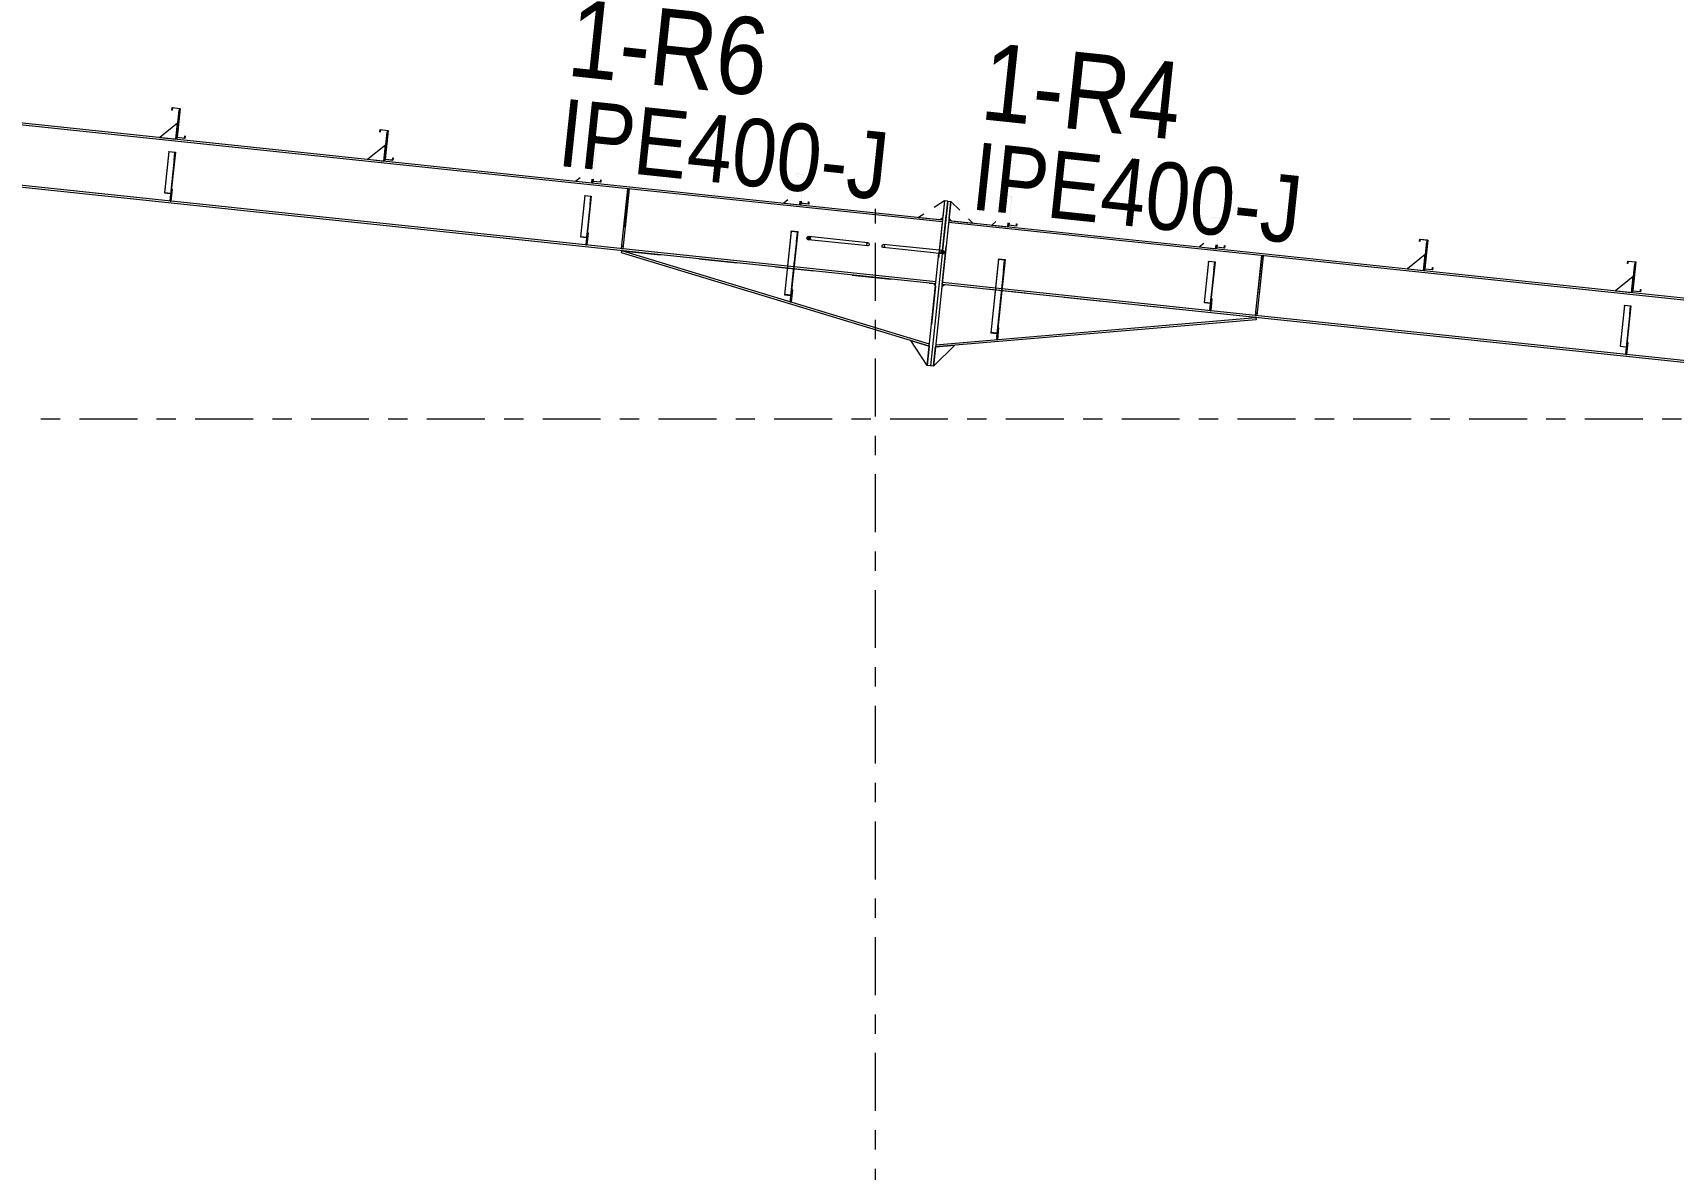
# Model space of a CAD drawing. Header units: millimetres. Extents: x -79 to 743, y -408 to 166.
# Drawn here: x 407.6 to 492.6, y 53 to 111.9 of the extents above; entities that cross this region are included whole.
import ezdxf

# ---------------------------------------------------------------- set-up
doc = ezdxf.new("R2010")
doc.units = ezdxf.units.MM
for name, pattern in [('XKITLINE00', [0]), ('XKITLINE02', [4, 2, -2]), ('XKITLINE03', [6, 3, -1, 1, -1])]:
    doc.linetypes.add(name, pattern=pattern)
for name, color, linetype, lineweight in [('Part', 2, 'Continuous', 0), ('PartMark', 7, 'Continuous', 0), ('S-grid', 1, 'Continuous', 0)]:
    doc.layers.add(name, color=color, linetype=linetype, lineweight=lineweight)
doc.styles.add('ARIAL', font='ARIAL.TTF')

# ---------------------------------------------------------------- blocks, each defined once
blk = doc.blocks.new('*A93')
at = {"layer": 'Part'}
blk.add_hatch(color=3, dxfattribs=at).paths.add_polyline_path([(457.621, 100.141), (457.624, 100.17), (457.955, 100.135), (457.895, 99.563), (457.878, 99.565), (457.936, 100.108)], flags=17)
blk = doc.blocks.new('*A94')
at = {"layer": 'Part'}
blk.add_hatch(color=3, dxfattribs=at).paths.add_polyline_path([(468.502, 100.027), (468.504, 100.048), (468.836, 100.013), (468.792, 99.593), (468.775, 99.595), (468.817, 99.994)], flags=17)
blk = doc.blocks.new('*A95')
at = {"layer": 'Part'}
blk.add_hatch(color=3, dxfattribs=at).paths.add_polyline_path([(490.049, 97.754), (490.051, 97.775), (490.383, 97.74), (490.339, 97.32), (490.322, 97.322), (490.364, 97.721)], flags=17)
blk = doc.blocks.new('*A99')
at = {"layer": 'Part'}
blk.add_hatch(color=3, dxfattribs=at).paths.add_polyline_path([(414.634, 105.709), (414.637, 105.73), (414.968, 105.695), (414.924, 105.275), (414.907, 105.277), (414.949, 105.675)], flags=17)
blk = doc.blocks.new('*A123')
at = {"layer": 'Part'}
blk.add_hatch(color=3, dxfattribs=at).paths.add_polyline_path([(415.449, 106.43), (415.461, 106.539), (415.476, 106.537), (415.463, 106.413), (415.048, 106.457), (415.206, 107.95), (414.821, 107.991), (414.81, 107.881), (414.795, 107.883), (414.808, 108.007), (415.222, 107.963), (415.065, 106.47)], flags=17)
blk = doc.blocks.new('*A124')
at = {"layer": 'Part'}
blk.add_hatch(color=3, dxfattribs=at).paths.add_polyline_path([(415.449, 106.43), (415.461, 106.539), (415.476, 106.537), (415.463, 106.413), (415.048, 106.457), (415.206, 107.95), (414.821, 107.991), (414.81, 107.881), (414.795, 107.883), (414.808, 108.007), (415.222, 107.963), (415.065, 106.47)], flags=17)
blk = doc.blocks.new('*A145')
at = {"layer": 'Part'}
blk.add_hatch(color=3, dxfattribs=at).paths.add_polyline_path([(454.726, 100.596), (454.8, 100.563), (454.825, 100.502), (454.787, 100.446), (454.708, 100.43), (454.634, 100.462), (454.609, 100.524), (454.647, 100.58)], flags=17)
blk = doc.blocks.new('*A161')
at = {"layer": 'Part'}
blk.add_hatch(color=3, dxfattribs=at).paths.add_polyline_path([(490.864, 98.475), (490.876, 98.584), (490.891, 98.583), (490.878, 98.459), (490.463, 98.502), (490.621, 99.996), (490.236, 100.036), (490.225, 99.927), (490.21, 99.928), (490.223, 100.053), (490.637, 100.009), (490.48, 98.516)], flags=17)
blk = doc.blocks.new('*A162')
at = {"layer": 'Part'}
blk.add_hatch(color=3, dxfattribs=at).paths.add_polyline_path([(490.864, 98.475), (490.876, 98.584), (490.891, 98.583), (490.878, 98.459), (490.463, 98.502), (490.621, 99.996), (490.236, 100.036), (490.225, 99.927), (490.21, 99.928), (490.223, 100.053), (490.637, 100.009), (490.48, 98.516)], flags=17)
blk = doc.blocks.new('*A163')
at = {"layer": 'Part'}
blk.add_hatch(color=3, dxfattribs=at).paths.add_polyline_path([(480.091, 99.611), (480.102, 99.721), (480.117, 99.719), (480.104, 99.595), (479.69, 99.639), (479.847, 101.132), (479.463, 101.173), (479.451, 101.063), (479.436, 101.065), (479.449, 101.189), (479.864, 101.145), (479.706, 99.652)], flags=17)
blk = doc.blocks.new('*A164')
at = {"layer": 'Part'}
blk.add_hatch(color=3, dxfattribs=at).paths.add_polyline_path([(480.091, 99.611), (480.102, 99.721), (480.117, 99.719), (480.104, 99.595), (479.69, 99.639), (479.847, 101.132), (479.463, 101.173), (479.451, 101.063), (479.436, 101.065), (479.449, 101.189), (479.864, 101.145), (479.706, 99.652)], flags=17)
blk = doc.blocks.new('*A165')
at = {"layer": 'Part'}
blk.add_hatch(color=3, dxfattribs=at).paths.add_polyline_path([(469.317, 100.748), (469.329, 100.857), (469.344, 100.856), (469.331, 100.731), (468.916, 100.775), (469.074, 102.268), (468.689, 102.309), (468.678, 102.199), (468.663, 102.201), (468.676, 102.325), (469.09, 102.282), (468.933, 100.788)], flags=17)
blk = doc.blocks.new('*A166')
at = {"layer": 'Part'}
blk.add_hatch(color=3, dxfattribs=at).paths.add_polyline_path([(469.317, 100.748), (469.329, 100.857), (469.344, 100.856), (469.331, 100.731), (468.916, 100.775), (469.074, 102.268), (468.689, 102.309), (468.678, 102.199), (468.663, 102.201), (468.676, 102.325), (469.09, 102.282), (468.933, 100.788)], flags=17)
blk = doc.blocks.new('*A167')
at = {"layer": 'Part'}
blk.add_hatch(color=3, dxfattribs=at).paths.add_polyline_path([(458.544, 101.884), (458.555, 101.993), (458.57, 101.992), (458.557, 101.868), (458.143, 101.911), (458.3, 103.405), (457.916, 103.445), (457.904, 103.336), (457.889, 103.337), (457.902, 103.462), (458.317, 103.418), (458.159, 101.925)], flags=17)
blk = doc.blocks.new('*A168')
at = {"layer": 'Part'}
blk.add_hatch(color=3, dxfattribs=at).paths.add_polyline_path([(458.544, 101.884), (458.555, 101.993), (458.57, 101.992), (458.557, 101.868), (458.143, 101.911), (458.3, 103.405), (457.916, 103.445), (457.904, 103.336), (457.889, 103.337), (457.902, 103.462), (458.317, 103.418), (458.159, 101.925)], flags=17)
blk = doc.blocks.new('*A169')
at = {"layer": 'Part'}
blk.add_hatch(color=3, dxfattribs=at).paths.add_polyline_path([(447.792, 101.327), (447.866, 101.295), (447.891, 101.233), (447.853, 101.178), (447.774, 101.161), (447.7, 101.194), (447.675, 101.256), (447.713, 101.311)], flags=17)
blk = doc.blocks.new('*A170')
at = {"layer": 'Part'}
blk.add_hatch(color=3, dxfattribs=at).paths.add_polyline_path([(447.77, 103.02), (447.782, 103.13), (447.797, 103.128), (447.783, 103.004), (447.369, 103.048), (447.527, 104.541), (447.142, 104.582), (447.131, 104.472), (447.116, 104.474), (447.129, 104.598), (447.543, 104.554), (447.386, 103.061)], flags=17)
blk = doc.blocks.new('*A171')
at = {"layer": 'Part'}
blk.add_hatch(color=3, dxfattribs=at).paths.add_polyline_path([(447.77, 103.02), (447.782, 103.13), (447.797, 103.128), (447.783, 103.004), (447.369, 103.048), (447.527, 104.541), (447.142, 104.582), (447.131, 104.472), (447.116, 104.474), (447.129, 104.598), (447.543, 104.554), (447.386, 103.061)], flags=17)
blk = doc.blocks.new('*A172')
at = {"layer": 'Part'}
blk.add_hatch(color=3, dxfattribs=at).paths.add_polyline_path([(436.997, 104.157), (437.008, 104.266), (437.023, 104.265), (437.01, 104.14), (436.596, 104.184), (436.753, 105.677), (436.369, 105.718), (436.357, 105.609), (436.342, 105.61), (436.355, 105.734), (436.77, 105.691), (436.612, 104.197)], flags=17)
blk = doc.blocks.new('*A173')
at = {"layer": 'Part'}
blk.add_hatch(color=3, dxfattribs=at).paths.add_polyline_path([(436.997, 104.157), (437.008, 104.266), (437.023, 104.265), (437.01, 104.14), (436.596, 104.184), (436.753, 105.677), (436.369, 105.718), (436.357, 105.609), (436.342, 105.61), (436.355, 105.734), (436.77, 105.691), (436.612, 104.197)], flags=17)
blk = doc.blocks.new('*A174')
at = {"layer": 'Part'}
blk.add_hatch(color=3, dxfattribs=at).paths.add_polyline_path([(426.223, 105.293), (426.235, 105.403), (426.249, 105.401), (426.236, 105.277), (425.822, 105.32), (425.979, 106.814), (425.595, 106.854), (425.583, 106.745), (425.568, 106.746), (425.582, 106.871), (425.996, 106.827), (425.838, 105.334)], flags=17)
blk = doc.blocks.new('*A175')
at = {"layer": 'Part'}
blk.add_hatch(color=3, dxfattribs=at).paths.add_polyline_path([(426.223, 105.293), (426.235, 105.403), (426.249, 105.401), (426.236, 105.277), (425.822, 105.32), (425.979, 106.814), (425.595, 106.854), (425.583, 106.745), (425.568, 106.746), (425.582, 106.871), (425.996, 106.827), (425.838, 105.334)], flags=17)
blk = doc.blocks.new('*A176')
at = {"layer": 'Part'}
blk.add_hatch(color=3, dxfattribs=at).paths.add_polyline_path([(436.181, 103.436), (436.184, 103.457), (436.515, 103.422), (436.471, 103.002), (436.454, 103.004), (436.496, 103.403)], flags=17)
blk = doc.blocks.new('*A177')
at = {"layer": 'Part'}
blk.add_hatch(color=3, dxfattribs=at).paths.add_polyline_path([(446.881, 101.593), (446.883, 101.619), (447.215, 101.584), (447.16, 101.064), (447.143, 101.066), (447.195, 101.56)], flags=17)
blk = doc.blocks.new('*A476')
at = {"layer": 'S-grid', "color": 1, "linetype": 'XKITLINE03', "lineweight": 0}
blk.add_line((-10, 91.875), (572.492, 91.875), dxfattribs=at)
blk = doc.blocks.new('*A488')
at = {"layer": 'Part', "color": 2, "linetype": 'XKITLINE00', "lineweight": 0}
for p, q in [((490.571, 99.915), (490.413, 98.424)), ((490.612, 99.911), (490.571, 99.915)), ((490.463, 98.502), (490.455, 98.419))]:
    blk.add_line(p, q, dxfattribs=at)
at = {"layer": 'Part', "color": 7, "linetype": 'XKITLINE02', "lineweight": 0}
for p, q in [((490.463, 98.502), (490.612, 99.911)), ((490.455, 98.419), (490.413, 98.424))]:
    blk.add_line(p, q, dxfattribs=at)
blk = doc.blocks.new('*A489')
at = {"layer": 'Part', "color": 2, "linetype": 'XKITLINE00', "lineweight": 0}
blk.add_line((490.501, 99.252), (489.584, 98.511), dxfattribs=at)
at = {"layer": 'Part', "color": 7, "linetype": 'XKITLINE02', "lineweight": 0}
for p, q in [((490.413, 98.424), (490.501, 99.252)), ((489.584, 98.511), (490.413, 98.424))]:
    blk.add_line(p, q, dxfattribs=at)
blk = doc.blocks.new('*A764')
at = {"layer": 'S-grid', "color": 1, "linetype": 'XKITLINE03', "lineweight": 0}
blk.add_line((451.25, -10), (451.25, 102.756), dxfattribs=at)
blk = doc.blocks.new('*A768')
at = {"layer": 'Part', "color": 7, "linetype": 'XKITLINE02', "lineweight": 0}
for p, q in [((382.071, 109.742), (381.744, 106.643)), ((382.074, 109.767), (382.083, 109.85)), ((454.716, 102.189), (454.367, 98.874)), ((447.011, 99.65), (446.679, 99.685)), ((447.022, 99.758), (446.691, 99.793))]:
    blk.add_line(p, q, dxfattribs=at)
at = {"layer": 'Part', "color": 2, "linetype": 'XKITLINE00', "lineweight": 0}
for p, q in [((382.074, 109.767), (382.071, 109.742)), ((454.705, 102.081), (382.071, 109.742)), ((382.083, 109.85), (454.716, 102.189)), ((381.744, 106.643), (381.733, 106.535)), ((446.679, 99.685), (381.733, 106.535)), ((446.691, 99.793), (381.744, 106.643)), ((454.367, 98.874), (447.011, 99.65)), ((454.378, 98.982), (447.022, 99.758))]:
    blk.add_line(p, q, dxfattribs=at)
blk = doc.blocks.new('*A769')
at = {"layer": 'Part', "color": 2, "linetype": 'XKITLINE00', "lineweight": 0}
for p, q in [((458.143, 101.911), (458.155, 102.027)), ((458.17, 102.026), (458.159, 101.925)), ((458.554, 101.985), (458.555, 101.993)), ((458.555, 101.993), (458.57, 101.992)), ((458.57, 101.992), (458.569, 101.984)), ((458.557, 101.868), (458.143, 101.911)), ((458.159, 101.925), (458.544, 101.884)), ((458.544, 101.884), (458.554, 101.985)), ((458.569, 101.984), (458.557, 101.868))]:
    blk.add_line(p, q, dxfattribs=at)
blk = doc.blocks.new('*A770')
at = {"layer": 'Part', "color": 7, "linetype": 'XKITLINE02', "lineweight": 0}
for p, q in [((454.698, 98.839), (455.048, 102.154)), ((457.796, 98.621), (457.464, 98.656)), ((457.784, 98.513), (457.453, 98.548))]:
    blk.add_line(p, q, dxfattribs=at)
at = {"layer": 'Part', "color": 2, "linetype": 'XKITLINE00', "lineweight": 0}
for p, q in [((554.016, 91.606), (455.037, 102.046)), ((455.048, 102.154), (554.138, 91.702)), ((457.453, 98.548), (454.698, 98.839)), ((457.464, 98.656), (454.71, 98.947)), ((543.653, 89.565), (457.796, 98.621)), ((543.641, 89.458), (457.784, 98.513))]:
    blk.add_line(p, q, dxfattribs=at)
blk = doc.blocks.new('*A786')
at = {"layer": 'Part', "color": 7, "linetype": 'XKITLINE02', "lineweight": 0}
for p, q in [((454.686, 98.718), (454.357, 95.607)), ((470.956, 97.124), (454.819, 98.826))]:
    blk.add_line(p, q, dxfattribs=at)
at = {"layer": 'Part', "color": 2, "linetype": 'XKITLINE00', "lineweight": 0}
for p, q in [((454.819, 98.826), (454.686, 98.718)), ((470.965, 97.016), (454.357, 95.607)), ((454.369, 95.717), (470.956, 97.124)), ((470.956, 97.124), (470.965, 97.016))]:
    blk.add_line(p, q, dxfattribs=at)
blk = doc.blocks.new('*A787')
at = {"layer": 'Part', "color": 2, "linetype": 'XKITLINE00', "lineweight": 0}
for p, q in [((457.562, 96.41), (457.517, 95.984)), ((457.624, 96.601), (457.56, 95.987)), ((457.583, 96.605), (457.624, 96.601))]:
    blk.add_line(p, q, dxfattribs=at)
at = {"layer": 'Part', "color": 7, "linetype": 'XKITLINE02', "lineweight": 0}
for p, q in [((457.531, 96.108), (457.572, 96.104)), ((457.562, 96.41), (457.583, 96.605)), ((457.559, 95.979), (457.517, 95.984)), ((457.56, 95.987), (457.559, 95.979))]:
    blk.add_line(p, q, dxfattribs=at)
blk = doc.blocks.new('*A788')
at = {"layer": 'Part', "color": 7, "linetype": 'XKITLINE02', "lineweight": 0}
for p, q in [((457.583, 96.605), (457.517, 95.984)), ((457.531, 96.108), (457.572, 96.104)), ((457.559, 95.979), (457.624, 96.601)), ((457.624, 96.601), (457.583, 96.605)), ((457.517, 95.984), (457.559, 95.979))]:
    blk.add_line(p, q, dxfattribs=at)
blk = doc.blocks.new('*A789')
at = {"layer": 'Part', "color": 2, "linetype": 'XKITLINE00', "lineweight": 0}
blk.add_line((455.354, 95.691), (454.253, 94.612), dxfattribs=at)
at = {"layer": 'Part', "color": 7, "linetype": 'XKITLINE02', "lineweight": 0}
for p, q in [((454.253, 94.612), (454.357, 95.607)), ((454.357, 95.607), (455.354, 95.691))]:
    blk.add_line(p, q, dxfattribs=at)
blk = doc.blocks.new('*A790')
at = {"layer": 'Part', "color": 2, "linetype": 'XKITLINE00', "lineweight": 0}
blk.add_line((453.921, 94.647), (453.069, 95.932), dxfattribs=at)
at = {"layer": 'Part', "color": 7, "linetype": 'XKITLINE02', "lineweight": 0}
for p, q in [((453.069, 95.932), (454.026, 95.642)), ((454.026, 95.642), (453.921, 94.647))]:
    blk.add_line(p, q, dxfattribs=at)
blk = doc.blocks.new('*A791')
at = {"layer": 'Part', "color": 2, "linetype": 'XKITLINE00', "lineweight": 0}
for p, q in [((468.569, 97.485), (468.607, 97.847)), ((468.676, 98.102), (468.611, 97.48)), ((468.635, 98.106), (468.676, 98.102))]:
    blk.add_line(p, q, dxfattribs=at)
at = {"layer": 'Part', "color": 7, "linetype": 'XKITLINE02', "lineweight": 0}
for p, q in [((468.607, 97.847), (468.635, 98.106)), ((468.611, 97.48), (468.569, 97.485)), ((468.582, 97.609), (468.624, 97.605))]:
    blk.add_line(p, q, dxfattribs=at)
blk = doc.blocks.new('*A792')
at = {"layer": 'Part', "color": 7, "linetype": 'XKITLINE02', "lineweight": 0}
for p, q in [((468.635, 98.106), (468.569, 97.485)), ((468.611, 97.48), (468.676, 98.102)), ((468.676, 98.102), (468.635, 98.106)), ((468.569, 97.485), (468.611, 97.48)), ((468.582, 97.609), (468.624, 97.605))]:
    blk.add_line(p, q, dxfattribs=at)
blk = doc.blocks.new('*A793')
at = {"layer": 'Part', "color": 2, "linetype": 'XKITLINE00', "lineweight": 0}
for p, q in [((455.153, 103.148), (454.253, 94.612)), ((454.716, 100.597), (454.987, 103.166)), ((454.987, 103.166), (455.153, 103.148)), ((454.699, 100.431), (454.087, 94.63)), ((454.253, 94.612), (454.087, 94.63))]:
    blk.add_line(p, q, dxfattribs=at)
at = {"layer": 'Part', "color": 7, "linetype": 'XKITLINE02', "lineweight": 0}
for p, q in [((454.716, 100.597), (454.699, 100.434)), ((454.699, 100.431), (454.699, 100.434)), ((454.699, 100.434), (454.699, 100.431))]:
    blk.add_line(p, q, dxfattribs=at)
blk = doc.blocks.new('*A794')
at = {"layer": 'Part', "color": 2, "linetype": 'XKITLINE00', "lineweight": 0}
for p, q in [((454.821, 103.183), (454.55, 100.614)), ((454.987, 103.166), (454.716, 100.597)), ((454.987, 103.166), (454.821, 103.183)), ((453.921, 94.647), (454.533, 100.449)), ((454.699, 100.431), (454.087, 94.63)), ((454.087, 94.63), (453.921, 94.647))]:
    blk.add_line(p, q, dxfattribs=at)
at = {"layer": 'Part', "color": 7, "linetype": 'XKITLINE02', "lineweight": 0}
for p, q in [((454.699, 100.431), (454.987, 103.166)), ((454.55, 100.614), (454.533, 100.449)), ((454.716, 100.597), (454.699, 100.434)), ((454.699, 100.434), (454.699, 100.431))]:
    blk.add_line(p, q, dxfattribs=at)
blk = doc.blocks.new('*A795')
at = {"layer": 'Part', "color": 7, "linetype": 'XKITLINE02', "lineweight": 0}
for p, q in [((455.061, 102.278), (455.153, 103.148)), ((455.172, 102.141), (456.291, 102.023))]:
    blk.add_line(p, q, dxfattribs=at)
at = {"layer": 'Part', "color": 2, "linetype": 'XKITLINE00', "lineweight": 0}
for p, q in [((455.608, 102.698), (455.153, 103.148)), ((455.172, 102.141), (455.061, 102.278)), ((456.291, 102.023), (456.063, 102.248))]:
    blk.add_line(p, q, dxfattribs=at)
blk = doc.blocks.new('*A796')
at = {"layer": 'Part', "color": 2, "linetype": 'XKITLINE00', "lineweight": 0}
for p, q in [((454.821, 103.183), (454.282, 102.838)), ((453.743, 102.493), (453.473, 102.32)), ((454.592, 102.202), (454.73, 102.313))]:
    blk.add_line(p, q, dxfattribs=at)
at = {"layer": 'Part', "color": 7, "linetype": 'XKITLINE02', "lineweight": 0}
for p, q in [((454.821, 103.183), (454.73, 102.313)), ((453.473, 102.32), (454.592, 102.202))]:
    blk.add_line(p, q, dxfattribs=at)
blk = doc.blocks.new('*A797')
at = {"layer": 'Part', "color": 2, "linetype": 'XKITLINE00', "lineweight": 0}
blk.add_line((457.484, 102.098), (457.264, 101.92), dxfattribs=at)
at = {"layer": 'Part', "color": 7, "linetype": 'XKITLINE02', "lineweight": 0}
for p, q in [((458.092, 101.833), (458.113, 102.032)), ((457.264, 101.92), (458.092, 101.833))]:
    blk.add_line(p, q, dxfattribs=at)
blk = doc.blocks.new('*A798')
at = {"layer": 'Part', "color": 2, "linetype": 'XKITLINE00', "lineweight": 0}
for p, q in [((458.113, 102.032), (458.092, 101.833)), ((458.143, 101.911), (458.134, 101.828))]:
    blk.add_line(p, q, dxfattribs=at)
at = {"layer": 'Part', "color": 7, "linetype": 'XKITLINE02', "lineweight": 0}
for p, q in [((458.143, 101.911), (458.155, 102.027)), ((458.134, 101.828), (458.092, 101.833))]:
    blk.add_line(p, q, dxfattribs=at)
blk = doc.blocks.new('*A799')
at = {"layer": 'Part', "color": 7, "linetype": 'XKITLINE02', "lineweight": 0}
for p, q in [((457.624, 100.17), (457.219, 96.334)), ((457.936, 100.108), (457.515, 96.118)), ((457.531, 96.117), (457.955, 100.135)), ((457.219, 96.334), (457.534, 96.301)), ((457.22, 96.344), (457.552, 96.309)), ((457.515, 96.118), (457.531, 96.117))]:
    blk.add_line(p, q, dxfattribs=at)
blk = doc.blocks.new('*A800')
at = {"layer": 'Part', "color": 2, "linetype": 'XKITLINE00', "lineweight": 0}
for p, q in [((457.621, 100.141), (457.219, 96.334)), ((457.878, 99.565), (457.515, 96.118)), ((457.955, 100.135), (457.562, 96.41)), ((457.621, 100.141), (457.624, 100.17)), ((457.936, 100.108), (457.621, 100.141)), ((457.624, 100.17), (457.955, 100.135)), ((457.878, 99.565), (457.936, 100.108)), ((457.878, 99.565), (457.895, 99.563)), ((457.219, 96.334), (457.534, 96.301)), ((457.515, 96.118), (457.531, 96.117))]:
    blk.add_line(p, q, dxfattribs=at)
at = {"layer": 'Part', "color": 7, "linetype": 'XKITLINE02', "lineweight": 0}
for p, q in [((457.552, 96.309), (457.22, 96.344)), ((457.562, 96.41), (457.531, 96.117))]:
    blk.add_line(p, q, dxfattribs=at)
blk = doc.blocks.new('*A801')
at = {"layer": 'Part', "color": 2, "linetype": 'XKITLINE00', "lineweight": 0}
blk.add_line((468.257, 100.962), (468.037, 100.784), dxfattribs=at)
at = {"layer": 'Part', "color": 7, "linetype": 'XKITLINE02', "lineweight": 0}
for p, q in [((468.037, 100.784), (468.866, 100.696)), ((468.866, 100.696), (468.887, 100.895))]:
    blk.add_line(p, q, dxfattribs=at)
blk = doc.blocks.new('*A802')
at = {"layer": 'Part', "color": 2, "linetype": 'XKITLINE00', "lineweight": 0}
for p, q in [((479.797, 101.052), (479.64, 99.56)), ((479.838, 101.047), (479.797, 101.052)), ((479.69, 99.639), (479.681, 99.556))]:
    blk.add_line(p, q, dxfattribs=at)
at = {"layer": 'Part', "color": 7, "linetype": 'XKITLINE02', "lineweight": 0}
for p, q in [((479.69, 99.639), (479.838, 101.047)), ((479.681, 99.556), (479.64, 99.56))]:
    blk.add_line(p, q, dxfattribs=at)
blk = doc.blocks.new('*A803')
at = {"layer": 'Part', "color": 2, "linetype": 'XKITLINE00', "lineweight": 0}
blk.add_line((479.727, 100.389), (478.811, 99.647), dxfattribs=at)
at = {"layer": 'Part', "color": 7, "linetype": 'XKITLINE02', "lineweight": 0}
for p, q in [((479.64, 99.56), (479.727, 100.389)), ((478.811, 99.647), (479.64, 99.56))]:
    blk.add_line(p, q, dxfattribs=at)
blk = doc.blocks.new('*A804')
at = {"layer": 'Part', "color": 2, "linetype": 'XKITLINE00', "lineweight": 0}
for p, q in [((468.887, 100.895), (468.866, 100.696)), ((468.916, 100.775), (468.907, 100.692))]:
    blk.add_line(p, q, dxfattribs=at)
at = {"layer": 'Part', "color": 7, "linetype": 'XKITLINE02', "lineweight": 0}
for p, q in [((468.907, 100.692), (468.866, 100.696)), ((468.916, 100.775), (468.928, 100.891))]:
    blk.add_line(p, q, dxfattribs=at)
blk = doc.blocks.new('*A805')
at = {"layer": 'Part', "color": 7, "linetype": 'XKITLINE02', "lineweight": 0}
for p, q in [((468.504, 100.048), (468.279, 97.908)), ((468.817, 99.994), (468.567, 97.626)), ((468.584, 97.625), (468.836, 100.013)), ((468.279, 97.908), (468.594, 97.875)), ((468.28, 97.921), (468.612, 97.886)), ((468.567, 97.626), (468.584, 97.625))]:
    blk.add_line(p, q, dxfattribs=at)
blk = doc.blocks.new('*A806')
at = {"layer": 'Part', "color": 2, "linetype": 'XKITLINE00', "lineweight": 0}
for p, q in [((468.502, 100.027), (468.279, 97.908)), ((468.502, 100.027), (468.504, 100.048)), ((468.817, 99.994), (468.502, 100.027)), ((468.504, 100.048), (468.836, 100.013)), ((468.775, 99.595), (468.567, 97.626)), ((468.836, 100.013), (468.607, 97.847)), ((468.775, 99.595), (468.817, 99.994)), ((468.775, 99.595), (468.792, 99.593)), ((468.279, 97.908), (468.594, 97.875)), ((468.567, 97.626), (468.584, 97.625))]:
    blk.add_line(p, q, dxfattribs=at)
at = {"layer": 'Part', "color": 7, "linetype": 'XKITLINE02', "lineweight": 0}
for p, q in [((468.28, 97.921), (468.612, 97.886)), ((468.584, 97.625), (468.607, 97.847))]:
    blk.add_line(p, q, dxfattribs=at)
blk = doc.blocks.new('*A807')
at = {"layer": 'Part', "color": 2, "linetype": 'XKITLINE00', "lineweight": 0}
for p, q in [((470.925, 97.236), (471.252, 100.336)), ((471.335, 100.327), (471.008, 97.228))]:
    blk.add_line(p, q, dxfattribs=at)
at = {"layer": 'Part', "color": 7, "linetype": 'XKITLINE02', "lineweight": 0}
for p, q in [((471.252, 100.336), (471.335, 100.327)), ((471.239, 100.212), (471.322, 100.203)), ((470.925, 97.236), (471.008, 97.228)), ((470.938, 97.361), (471.021, 97.352))]:
    blk.add_line(p, q, dxfattribs=at)
blk = doc.blocks.new('*A808')
at = {"layer": 'Part', "color": 7, "linetype": 'XKITLINE02', "lineweight": 0}
for p, q in [((471.252, 100.336), (470.925, 97.236)), ((471.335, 100.327), (471.008, 97.228)), ((471.252, 100.336), (471.335, 100.327)), ((471.239, 100.212), (471.322, 100.203)), ((471.008, 97.228), (470.925, 97.236)), ((471.021, 97.352), (470.938, 97.361))]:
    blk.add_line(p, q, dxfattribs=at)
blk = doc.blocks.new('*A809')
at = {"layer": 'Part', "color": 2, "linetype": 'XKITLINE00', "lineweight": 0}
for p, q in [((490.049, 97.754), (489.826, 95.635)), ((490.049, 97.754), (490.051, 97.775)), ((490.364, 97.721), (490.049, 97.754)), ((490.051, 97.775), (490.383, 97.74)), ((490.383, 97.74), (490.155, 95.574)), ((490.322, 97.322), (490.115, 95.354)), ((490.322, 97.322), (490.364, 97.721)), ((490.339, 97.32), (490.322, 97.322)), ((489.826, 95.635), (490.141, 95.602)), ((490.115, 95.354), (490.131, 95.352))]:
    blk.add_line(p, q, dxfattribs=at)
at = {"layer": 'Part', "color": 7, "linetype": 'XKITLINE02', "lineweight": 0}
for p, q in [((489.827, 95.649), (490.159, 95.614)), ((490.155, 95.574), (490.131, 95.352))]:
    blk.add_line(p, q, dxfattribs=at)
blk = doc.blocks.new('*A810')
at = {"layer": 'Part', "color": 7, "linetype": 'XKITLINE02', "lineweight": 0}
for p, q in [((490.051, 97.775), (489.826, 95.635)), ((490.131, 95.352), (490.383, 97.74)), ((490.364, 97.721), (490.115, 95.354)), ((489.826, 95.635), (490.141, 95.602)), ((489.827, 95.649), (490.159, 95.614)), ((490.115, 95.354), (490.131, 95.352))]:
    blk.add_line(p, q, dxfattribs=at)
blk = doc.blocks.new('*A811')
at = {"layer": 'Part', "color": 2, "linetype": 'XKITLINE00', "lineweight": 0}
for p, q in [((490.116, 95.212), (490.155, 95.574)), ((490.223, 95.829), (490.158, 95.208)), ((490.182, 95.834), (490.223, 95.829))]:
    blk.add_line(p, q, dxfattribs=at)
at = {"layer": 'Part', "color": 7, "linetype": 'XKITLINE02', "lineweight": 0}
for p, q in [((490.158, 95.208), (490.116, 95.212)), ((490.129, 95.336), (490.171, 95.332)), ((490.155, 95.574), (490.182, 95.834))]:
    blk.add_line(p, q, dxfattribs=at)
blk = doc.blocks.new('*A812')
at = {"layer": 'Part', "color": 7, "linetype": 'XKITLINE02', "lineweight": 0}
for p, q in [((490.182, 95.834), (490.116, 95.212)), ((490.116, 95.212), (490.158, 95.208)), ((490.129, 95.336), (490.171, 95.332)), ((490.158, 95.208), (490.223, 95.829)), ((490.223, 95.829), (490.182, 95.834))]:
    blk.add_line(p, q, dxfattribs=at)
blk = doc.blocks.new('*A859')
at = {"layer": 'Part', "color": 2, "linetype": 'XKITLINE00', "lineweight": 0}
for p, q in [((414.634, 105.709), (414.411, 103.59)), ((414.634, 105.709), (414.637, 105.73)), ((414.949, 105.675), (414.634, 105.709)), ((414.637, 105.73), (414.968, 105.695)), ((414.968, 105.695), (414.74, 103.528)), ((414.907, 105.277), (414.949, 105.675)), ((414.907, 105.277), (414.7, 103.308)), ((414.924, 105.275), (414.907, 105.277)), ((414.411, 103.59), (414.726, 103.557)), ((414.7, 103.308), (414.716, 103.306))]:
    blk.add_line(p, q, dxfattribs=at)
at = {"layer": 'Part', "color": 7, "linetype": 'XKITLINE02', "lineweight": 0}
for p, q in [((414.412, 103.603), (414.744, 103.568)), ((414.74, 103.528), (414.716, 103.306))]:
    blk.add_line(p, q, dxfattribs=at)
blk = doc.blocks.new('*A860')
at = {"layer": 'Part', "color": 7, "linetype": 'XKITLINE02', "lineweight": 0}
for p, q in [((414.637, 105.73), (414.411, 103.59)), ((414.949, 105.675), (414.7, 103.308)), ((414.716, 103.306), (414.968, 105.695)), ((414.411, 103.59), (414.726, 103.557)), ((414.412, 103.603), (414.744, 103.568)), ((414.7, 103.308), (414.716, 103.306))]:
    blk.add_line(p, q, dxfattribs=at)
blk = doc.blocks.new('*A861')
at = {"layer": 'Part', "color": 2, "linetype": 'XKITLINE00', "lineweight": 0}
for p, q in [((415.156, 107.87), (414.998, 106.378)), ((415.197, 107.866), (415.156, 107.87)), ((415.048, 106.457), (415.04, 106.374))]:
    blk.add_line(p, q, dxfattribs=at)
at = {"layer": 'Part', "color": 7, "linetype": 'XKITLINE02', "lineweight": 0}
for p, q in [((415.048, 106.457), (415.197, 107.866)), ((415.04, 106.374), (414.998, 106.378))]:
    blk.add_line(p, q, dxfattribs=at)
blk = doc.blocks.new('*A862')
at = {"layer": 'Part', "color": 2, "linetype": 'XKITLINE00', "lineweight": 0}
blk.add_line((415.086, 107.207), (414.169, 106.466), dxfattribs=at)
at = {"layer": 'Part', "color": 7, "linetype": 'XKITLINE02', "lineweight": 0}
for p, q in [((414.998, 106.378), (415.086, 107.207)), ((414.169, 106.466), (414.998, 106.378))]:
    blk.add_line(p, q, dxfattribs=at)
blk = doc.blocks.new('*A863')
at = {"layer": 'Part', "color": 7, "linetype": 'XKITLINE02', "lineweight": 0}
for p, q in [((414.74, 103.528), (414.767, 103.788)), ((414.743, 103.162), (414.701, 103.167)), ((414.714, 103.291), (414.756, 103.287))]:
    blk.add_line(p, q, dxfattribs=at)
at = {"layer": 'Part', "color": 2, "linetype": 'XKITLINE00', "lineweight": 0}
for p, q in [((414.808, 103.784), (414.743, 103.162)), ((414.767, 103.788), (414.808, 103.784)), ((414.701, 103.167), (414.74, 103.528))]:
    blk.add_line(p, q, dxfattribs=at)
blk = doc.blocks.new('*A864')
at = {"layer": 'Part', "color": 7, "linetype": 'XKITLINE02', "lineweight": 0}
for p, q in [((414.767, 103.788), (414.701, 103.167)), ((414.743, 103.162), (414.808, 103.784)), ((414.808, 103.784), (414.767, 103.788)), ((414.701, 103.167), (414.743, 103.162)), ((414.714, 103.291), (414.756, 103.287))]:
    blk.add_line(p, q, dxfattribs=at)
blk = doc.blocks.new('*A923')
at = {"layer": 'Part', "color": 2, "linetype": 'XKITLINE00', "lineweight": 0}
for p, q in [((414.795, 107.883), (414.808, 108.007)), ((414.808, 108.007), (415.222, 107.963)), ((414.821, 107.991), (414.81, 107.881)), ((415.206, 107.95), (414.821, 107.991)), ((415.048, 106.457), (415.206, 107.95)), ((415.222, 107.963), (415.065, 106.47)), ((414.81, 107.881), (414.795, 107.883)), ((415.463, 106.413), (415.048, 106.457)), ((415.065, 106.47), (415.449, 106.43)), ((415.449, 106.43), (415.461, 106.539)), ((415.461, 106.539), (415.476, 106.537)), ((415.476, 106.537), (415.463, 106.413))]:
    blk.add_line(p, q, dxfattribs=at)
blk = doc.blocks.new('*A924')
at = {"layer": 'Part', "color": 2, "linetype": 'XKITLINE00', "lineweight": 0}
for p, q in [((414.795, 107.883), (414.808, 108.007)), ((414.808, 108.007), (415.222, 107.963)), ((414.821, 107.991), (414.81, 107.881)), ((415.206, 107.95), (414.821, 107.991)), ((415.048, 106.457), (415.206, 107.95)), ((415.222, 107.963), (415.065, 106.47)), ((414.81, 107.881), (414.795, 107.883)), ((415.463, 106.413), (415.048, 106.457)), ((415.065, 106.47), (415.449, 106.43)), ((415.449, 106.43), (415.461, 106.539)), ((415.461, 106.539), (415.476, 106.537)), ((415.476, 106.537), (415.463, 106.413))]:
    blk.add_line(p, q, dxfattribs=at)
blk = doc.blocks.new('*A959')
at = {"layer": 'Part', "color": 7, "linetype": 'XKITLINE02', "lineweight": 0}
for p, q in [((446.896, 98.562), (446.83, 97.94)), ((446.83, 97.94), (446.872, 97.936)), ((446.844, 98.065), (446.885, 98.06)), ((446.872, 97.936), (446.937, 98.557)), ((446.937, 98.557), (446.896, 98.562))]:
    blk.add_line(p, q, dxfattribs=at)
blk = doc.blocks.new('*A961')
at = {"layer": 'Part', "color": 7, "linetype": 'XKITLINE02', "lineweight": 0}
for p, q in [((451.584, 100.843), (451.608, 100.9)), ((451.596, 100.783), (451.584, 100.843)), ((451.638, 100.754), (451.596, 100.783)), ((451.608, 100.9), (451.656, 100.92)), ((451.686, 100.773), (451.638, 100.754)), ((452.305, 100.684), (451.638, 100.754)), ((452.322, 100.849), (451.656, 100.92)), ((451.656, 100.92), (451.698, 100.891)), ((451.711, 100.83), (451.686, 100.773)), ((451.698, 100.891), (451.711, 100.83))]:
    blk.add_line(p, q, dxfattribs=at)
at = {"layer": 'Part', "color": 2, "linetype": 'XKITLINE00', "lineweight": 0}
for p, q in [((454.708, 100.43), (452.305, 100.684)), ((454.726, 100.596), (452.322, 100.849)), ((454.647, 100.58), (454.609, 100.524)), ((454.609, 100.524), (454.634, 100.462)), ((454.634, 100.462), (454.708, 100.43)), ((454.726, 100.596), (454.647, 100.58)), ((454.708, 100.43), (454.787, 100.446)), ((454.8, 100.563), (454.726, 100.596)), ((454.787, 100.446), (454.825, 100.502)), ((454.825, 100.502), (454.8, 100.563))]:
    blk.add_line(p, q, dxfattribs=at)
blk = doc.blocks.new('*A977')
at = {"layer": 'Part', "color": 2, "linetype": 'XKITLINE00', "lineweight": 0}
for p, q in [((490.21, 99.928), (490.223, 100.053)), ((490.225, 99.927), (490.21, 99.928)), ((490.223, 100.053), (490.637, 100.009)), ((490.236, 100.036), (490.225, 99.927)), ((490.621, 99.996), (490.236, 100.036)), ((490.463, 98.502), (490.621, 99.996)), ((490.637, 100.009), (490.48, 98.516)), ((490.878, 98.459), (490.463, 98.502)), ((490.48, 98.516), (490.864, 98.475)), ((490.864, 98.475), (490.876, 98.584)), ((490.876, 98.584), (490.891, 98.583)), ((490.891, 98.583), (490.878, 98.459))]:
    blk.add_line(p, q, dxfattribs=at)
blk = doc.blocks.new('*A978')
at = {"layer": 'Part', "color": 2, "linetype": 'XKITLINE00', "lineweight": 0}
for p, q in [((490.21, 99.928), (490.223, 100.053)), ((490.225, 99.927), (490.21, 99.928)), ((490.223, 100.053), (490.637, 100.009)), ((490.236, 100.036), (490.225, 99.927)), ((490.621, 99.996), (490.236, 100.036)), ((490.463, 98.502), (490.621, 99.996)), ((490.637, 100.009), (490.48, 98.516)), ((490.878, 98.459), (490.463, 98.502)), ((490.48, 98.516), (490.864, 98.475)), ((490.864, 98.475), (490.876, 98.584)), ((490.876, 98.584), (490.891, 98.583)), ((490.891, 98.583), (490.878, 98.459))]:
    blk.add_line(p, q, dxfattribs=at)
blk = doc.blocks.new('*A979')
at = {"layer": 'Part', "color": 2, "linetype": 'XKITLINE00', "lineweight": 0}
for p, q in [((479.436, 101.065), (479.449, 101.189)), ((479.449, 101.189), (479.864, 101.145)), ((479.463, 101.173), (479.451, 101.063)), ((479.847, 101.132), (479.463, 101.173)), ((479.864, 101.145), (479.706, 99.652)), ((479.451, 101.063), (479.436, 101.065)), ((479.69, 99.639), (479.847, 101.132)), ((480.104, 99.595), (479.69, 99.639)), ((479.706, 99.652), (480.091, 99.611)), ((480.091, 99.611), (480.102, 99.721)), ((480.102, 99.721), (480.117, 99.719)), ((480.117, 99.719), (480.104, 99.595))]:
    blk.add_line(p, q, dxfattribs=at)
blk = doc.blocks.new('*A980')
at = {"layer": 'Part', "color": 2, "linetype": 'XKITLINE00', "lineweight": 0}
for p, q in [((479.436, 101.065), (479.449, 101.189)), ((479.449, 101.189), (479.864, 101.145)), ((479.463, 101.173), (479.451, 101.063)), ((479.847, 101.132), (479.463, 101.173)), ((479.864, 101.145), (479.706, 99.652)), ((479.451, 101.063), (479.436, 101.065)), ((479.69, 99.639), (479.847, 101.132)), ((480.104, 99.595), (479.69, 99.639)), ((479.706, 99.652), (480.091, 99.611)), ((480.091, 99.611), (480.102, 99.721)), ((480.102, 99.721), (480.117, 99.719)), ((480.117, 99.719), (480.104, 99.595))]:
    blk.add_line(p, q, dxfattribs=at)
blk = doc.blocks.new('*A981')
at = {"layer": 'Part', "color": 2, "linetype": 'XKITLINE00', "lineweight": 0}
for p, q in [((468.916, 100.775), (468.928, 100.891)), ((469.331, 100.731), (468.916, 100.775)), ((468.943, 100.889), (468.933, 100.788)), ((468.933, 100.788), (469.317, 100.748)), ((469.317, 100.748), (469.328, 100.849)), ((469.328, 100.849), (469.329, 100.857)), ((469.329, 100.857), (469.344, 100.856)), ((469.343, 100.847), (469.331, 100.731)), ((469.344, 100.856), (469.343, 100.847))]:
    blk.add_line(p, q, dxfattribs=at)
blk = doc.blocks.new('*A982')
at = {"layer": 'Part', "color": 2, "linetype": 'XKITLINE00', "lineweight": 0}
for p, q in [((468.916, 100.775), (468.928, 100.891)), ((469.331, 100.731), (468.916, 100.775)), ((468.943, 100.889), (468.933, 100.788)), ((468.933, 100.788), (469.317, 100.748)), ((469.317, 100.748), (469.328, 100.849)), ((469.328, 100.849), (469.329, 100.857)), ((469.329, 100.857), (469.344, 100.856)), ((469.343, 100.847), (469.331, 100.731)), ((469.344, 100.856), (469.343, 100.847))]:
    blk.add_line(p, q, dxfattribs=at)
blk = doc.blocks.new('*A983')
at = {"layer": 'Part', "color": 2, "linetype": 'XKITLINE00', "lineweight": 0}
for p, q in [((458.143, 101.911), (458.155, 102.027)), ((458.17, 102.026), (458.159, 101.925)), ((458.554, 101.985), (458.555, 101.993)), ((458.555, 101.993), (458.57, 101.992)), ((458.57, 101.992), (458.569, 101.984)), ((458.557, 101.868), (458.143, 101.911)), ((458.159, 101.925), (458.544, 101.884)), ((458.544, 101.884), (458.554, 101.985)), ((458.569, 101.984), (458.557, 101.868))]:
    blk.add_line(p, q, dxfattribs=at)
blk = doc.blocks.new('*A984')
at = {"layer": 'Part', "color": 2, "linetype": 'XKITLINE00', "lineweight": 0}
for p, q in [((447.713, 101.311), (447.675, 101.256)), ((447.675, 101.256), (447.7, 101.194)), ((447.7, 101.194), (447.774, 101.161)), ((447.792, 101.327), (447.713, 101.311)), ((447.774, 101.161), (447.853, 101.178)), ((450.178, 100.908), (447.774, 101.161)), ((450.195, 101.074), (447.792, 101.327)), ((447.792, 101.327), (447.866, 101.295)), ((447.853, 101.178), (447.891, 101.233)), ((447.891, 101.233), (447.866, 101.295))]:
    blk.add_line(p, q, dxfattribs=at)
at = {"layer": 'Part', "color": 7, "linetype": 'XKITLINE02', "lineweight": 0}
for p, q in [((450.844, 100.838), (450.178, 100.908)), ((450.862, 101.003), (450.195, 101.074)), ((450.789, 100.927), (450.814, 100.984)), ((450.802, 100.867), (450.789, 100.927)), ((450.844, 100.838), (450.802, 100.867)), ((450.814, 100.984), (450.862, 101.003)), ((450.892, 100.857), (450.844, 100.838)), ((450.862, 101.003), (450.904, 100.974)), ((450.916, 100.914), (450.892, 100.857)), ((450.904, 100.974), (450.916, 100.914))]:
    blk.add_line(p, q, dxfattribs=at)
blk = doc.blocks.new('*A985')
at = {"layer": 'Part', "color": 2, "linetype": 'XKITLINE00', "lineweight": 0}
for p, q in [((447.369, 103.048), (447.381, 103.164)), ((447.783, 103.004), (447.369, 103.048)), ((447.396, 103.162), (447.386, 103.061)), ((447.386, 103.061), (447.77, 103.02)), ((447.77, 103.02), (447.781, 103.122)), ((447.781, 103.122), (447.782, 103.13)), ((447.782, 103.13), (447.797, 103.128)), ((447.796, 103.12), (447.783, 103.004)), ((447.797, 103.128), (447.796, 103.12))]:
    blk.add_line(p, q, dxfattribs=at)
blk = doc.blocks.new('*A986')
at = {"layer": 'Part', "color": 2, "linetype": 'XKITLINE00', "lineweight": 0}
for p, q in [((447.369, 103.048), (447.381, 103.164)), ((447.783, 103.004), (447.369, 103.048)), ((447.396, 103.162), (447.386, 103.061)), ((447.386, 103.061), (447.77, 103.02)), ((447.77, 103.02), (447.781, 103.122)), ((447.781, 103.122), (447.782, 103.13)), ((447.782, 103.13), (447.797, 103.128)), ((447.796, 103.12), (447.783, 103.004)), ((447.797, 103.128), (447.796, 103.12))]:
    blk.add_line(p, q, dxfattribs=at)
blk = doc.blocks.new('*A987')
at = {"layer": 'Part', "color": 2, "linetype": 'XKITLINE00', "lineweight": 0}
for p, q in [((436.596, 104.184), (436.608, 104.3)), ((437.01, 104.14), (436.596, 104.184)), ((436.623, 104.298), (436.612, 104.197)), ((436.612, 104.197), (436.997, 104.157)), ((436.997, 104.157), (437.007, 104.258)), ((437.007, 104.258), (437.008, 104.266)), ((437.008, 104.266), (437.023, 104.265)), ((437.022, 104.256), (437.01, 104.14)), ((437.023, 104.265), (437.022, 104.256))]:
    blk.add_line(p, q, dxfattribs=at)
blk = doc.blocks.new('*A988')
at = {"layer": 'Part', "color": 2, "linetype": 'XKITLINE00', "lineweight": 0}
for p, q in [((436.596, 104.184), (436.608, 104.3)), ((437.01, 104.14), (436.596, 104.184)), ((436.623, 104.298), (436.612, 104.197)), ((436.612, 104.197), (436.997, 104.157)), ((436.997, 104.157), (437.007, 104.258)), ((437.007, 104.258), (437.008, 104.266)), ((437.008, 104.266), (437.023, 104.265)), ((437.022, 104.256), (437.01, 104.14)), ((437.023, 104.265), (437.022, 104.256))]:
    blk.add_line(p, q, dxfattribs=at)
blk = doc.blocks.new('*A989')
at = {"layer": 'Part', "color": 2, "linetype": 'XKITLINE00', "lineweight": 0}
for p, q in [((425.568, 106.746), (425.582, 106.871)), ((425.583, 106.745), (425.568, 106.746)), ((425.582, 106.871), (425.996, 106.827)), ((425.595, 106.854), (425.583, 106.745)), ((425.979, 106.814), (425.595, 106.854)), ((425.822, 105.32), (425.979, 106.814)), ((425.996, 106.827), (425.838, 105.334)), ((426.223, 105.293), (426.235, 105.403)), ((426.235, 105.403), (426.249, 105.401)), ((426.249, 105.401), (426.236, 105.277)), ((426.236, 105.277), (425.822, 105.32)), ((425.838, 105.334), (426.223, 105.293))]:
    blk.add_line(p, q, dxfattribs=at)
blk = doc.blocks.new('*A990')
at = {"layer": 'Part', "color": 2, "linetype": 'XKITLINE00', "lineweight": 0}
for p, q in [((425.568, 106.746), (425.582, 106.871)), ((425.583, 106.745), (425.568, 106.746)), ((425.582, 106.871), (425.996, 106.827)), ((425.595, 106.854), (425.583, 106.745)), ((425.979, 106.814), (425.595, 106.854)), ((425.822, 105.32), (425.979, 106.814)), ((425.996, 106.827), (425.838, 105.334)), ((426.223, 105.293), (426.235, 105.403)), ((426.235, 105.403), (426.249, 105.401)), ((426.249, 105.401), (426.236, 105.277)), ((426.236, 105.277), (425.822, 105.32)), ((425.838, 105.334), (426.223, 105.293))]:
    blk.add_line(p, q, dxfattribs=at)
blk = doc.blocks.new('*A991')
at = {"layer": 'Part', "color": 2, "linetype": 'XKITLINE00', "lineweight": 0}
for p, q in [((438.078, 100.485), (438.11, 100.589)), ((454.026, 95.642), (438.078, 100.485)), ((454.037, 95.752), (438.11, 100.589)), ((454.246, 98.887), (454.354, 98.753))]:
    blk.add_line(p, q, dxfattribs=at)
at = {"layer": 'Part', "color": 7, "linetype": 'XKITLINE02', "lineweight": 0}
for p, q in [((438.11, 100.589), (454.246, 98.887)), ((454.354, 98.753), (454.026, 95.642))]:
    blk.add_line(p, q, dxfattribs=at)
blk = doc.blocks.new('*A992')
at = {"layer": 'Part', "color": 2, "linetype": 'XKITLINE00', "lineweight": 0}
for p, q in [((425.929, 106.734), (425.772, 105.242)), ((425.971, 106.729), (425.929, 106.734)), ((425.822, 105.32), (425.813, 105.237))]:
    blk.add_line(p, q, dxfattribs=at)
at = {"layer": 'Part', "color": 7, "linetype": 'XKITLINE02', "lineweight": 0}
for p, q in [((425.822, 105.32), (425.971, 106.729)), ((425.813, 105.237), (425.772, 105.242))]:
    blk.add_line(p, q, dxfattribs=at)
blk = doc.blocks.new('*A993')
at = {"layer": 'Part', "color": 2, "linetype": 'XKITLINE00', "lineweight": 0}
blk.add_line((425.859, 106.071), (424.943, 105.329), dxfattribs=at)
at = {"layer": 'Part', "color": 7, "linetype": 'XKITLINE02', "lineweight": 0}
for p, q in [((425.772, 105.242), (425.859, 106.071)), ((424.943, 105.329), (425.772, 105.242))]:
    blk.add_line(p, q, dxfattribs=at)
blk = doc.blocks.new('*A994')
at = {"layer": 'Part', "color": 7, "linetype": 'XKITLINE02', "lineweight": 0}
for p, q in [((438.406, 103.8), (438.08, 100.701)), ((438.489, 103.792), (438.162, 100.692)), ((438.406, 103.8), (438.489, 103.792)), ((438.393, 103.676), (438.476, 103.667)), ((438.162, 100.692), (438.08, 100.701)), ((438.175, 100.816), (438.093, 100.825))]:
    blk.add_line(p, q, dxfattribs=at)
blk = doc.blocks.new('*A995')
at = {"layer": 'Part', "color": 2, "linetype": 'XKITLINE00', "lineweight": 0}
for p, q in [((438.08, 100.701), (438.406, 103.8)), ((438.489, 103.792), (438.162, 100.692))]:
    blk.add_line(p, q, dxfattribs=at)
at = {"layer": 'Part', "color": 7, "linetype": 'XKITLINE02', "lineweight": 0}
for p, q in [((438.406, 103.8), (438.489, 103.792)), ((438.393, 103.676), (438.476, 103.667)), ((438.08, 100.701), (438.162, 100.692)), ((438.093, 100.825), (438.175, 100.816))]:
    blk.add_line(p, q, dxfattribs=at)
blk = doc.blocks.new('*A996')
at = {"layer": 'Part', "color": 2, "linetype": 'XKITLINE00', "lineweight": 0}
for p, q in [((436.181, 103.436), (435.958, 101.317)), ((436.181, 103.436), (436.184, 103.457)), ((436.496, 103.403), (436.181, 103.436)), ((436.184, 103.457), (436.515, 103.422)), ((436.454, 103.004), (436.247, 101.035)), ((436.515, 103.422), (436.287, 101.256)), ((436.454, 103.004), (436.496, 103.403)), ((436.471, 103.002), (436.454, 103.004)), ((435.958, 101.317), (436.273, 101.284)), ((436.247, 101.035), (436.263, 101.034))]:
    blk.add_line(p, q, dxfattribs=at)
at = {"layer": 'Part', "color": 7, "linetype": 'XKITLINE02', "lineweight": 0}
for p, q in [((435.959, 101.33), (436.291, 101.295)), ((436.287, 101.256), (436.263, 101.034))]:
    blk.add_line(p, q, dxfattribs=at)
blk = doc.blocks.new('*A997')
at = {"layer": 'Part', "color": 7, "linetype": 'XKITLINE02', "lineweight": 0}
for p, q in [((436.184, 103.457), (435.958, 101.317)), ((436.496, 103.403), (436.247, 101.035)), ((436.263, 101.034), (436.515, 103.422)), ((435.958, 101.317), (436.273, 101.284)), ((435.959, 101.33), (436.291, 101.295)), ((436.247, 101.035), (436.263, 101.034))]:
    blk.add_line(p, q, dxfattribs=at)
blk = doc.blocks.new('*A998')
at = {"layer": 'Part', "color": 2, "linetype": 'XKITLINE00', "lineweight": 0}
for p, q in [((436.566, 104.304), (436.545, 104.106)), ((436.596, 104.184), (436.587, 104.101))]:
    blk.add_line(p, q, dxfattribs=at)
at = {"layer": 'Part', "color": 7, "linetype": 'XKITLINE02', "lineweight": 0}
for p, q in [((436.587, 104.101), (436.545, 104.106)), ((436.596, 104.184), (436.608, 104.3))]:
    blk.add_line(p, q, dxfattribs=at)
blk = doc.blocks.new('*A999')
at = {"layer": 'Part', "color": 2, "linetype": 'XKITLINE00', "lineweight": 0}
blk.add_line((435.936, 104.371), (435.717, 104.193), dxfattribs=at)
at = {"layer": 'Part', "color": 7, "linetype": 'XKITLINE02', "lineweight": 0}
for p, q in [((435.717, 104.193), (436.545, 104.106)), ((436.545, 104.106), (436.566, 104.304))]:
    blk.add_line(p, q, dxfattribs=at)
blk = doc.blocks.new('*A1000')
at = {"layer": 'Part', "color": 2, "linetype": 'XKITLINE00', "lineweight": 0}
for p, q in [((446.881, 101.593), (446.534, 98.308)), ((447.215, 101.584), (446.873, 98.349)), ((446.881, 101.593), (446.883, 101.619)), ((447.195, 101.56), (446.881, 101.593)), ((446.883, 101.619), (447.215, 101.584)), ((447.143, 101.066), (447.195, 101.56)), ((447.143, 101.066), (446.828, 98.075)), ((447.143, 101.066), (447.16, 101.064)), ((446.534, 98.308), (446.849, 98.275)), ((446.828, 98.075), (446.844, 98.073))]:
    blk.add_line(p, q, dxfattribs=at)
at = {"layer": 'Part', "color": 7, "linetype": 'XKITLINE02', "lineweight": 0}
for p, q in [((446.867, 98.284), (446.535, 98.319)), ((446.873, 98.349), (446.844, 98.073))]:
    blk.add_line(p, q, dxfattribs=at)
blk = doc.blocks.new('*A1001')
at = {"layer": 'Part', "color": 7, "linetype": 'XKITLINE02', "lineweight": 0}
for p, q in [((446.883, 101.619), (446.534, 98.308)), ((447.195, 101.56), (446.828, 98.075)), ((446.844, 98.073), (447.215, 101.584)), ((446.534, 98.308), (446.849, 98.275)), ((446.535, 98.319), (446.867, 98.284)), ((446.828, 98.075), (446.844, 98.073))]:
    blk.add_line(p, q, dxfattribs=at)
blk = doc.blocks.new('*A1002')
at = {"layer": 'Part', "color": 2, "linetype": 'XKITLINE00', "lineweight": 0}
for p, q in [((447.34, 103.168), (447.319, 102.969)), ((447.369, 103.048), (447.36, 102.965))]:
    blk.add_line(p, q, dxfattribs=at)
at = {"layer": 'Part', "color": 7, "linetype": 'XKITLINE02', "lineweight": 0}
for p, q in [((447.36, 102.965), (447.319, 102.969)), ((447.369, 103.048), (447.381, 103.164))]:
    blk.add_line(p, q, dxfattribs=at)
blk = doc.blocks.new('*A1003')
at = {"layer": 'Part', "color": 2, "linetype": 'XKITLINE00', "lineweight": 0}
blk.add_line((446.71, 103.234), (446.49, 103.057), dxfattribs=at)
at = {"layer": 'Part', "color": 7, "linetype": 'XKITLINE02', "lineweight": 0}
for p, q in [((446.49, 103.057), (447.319, 102.969)), ((447.319, 102.969), (447.34, 103.168))]:
    blk.add_line(p, q, dxfattribs=at)
blk = doc.blocks.new('*A1004')
at = {"layer": 'Part', "color": 2, "linetype": 'XKITLINE00', "lineweight": 0}
for p, q in [((436.248, 100.894), (436.287, 101.256)), ((436.355, 101.511), (436.29, 100.89)), ((436.314, 101.515), (436.355, 101.511))]:
    blk.add_line(p, q, dxfattribs=at)
at = {"layer": 'Part', "color": 7, "linetype": 'XKITLINE02', "lineweight": 0}
for p, q in [((436.287, 101.256), (436.314, 101.515)), ((436.29, 100.89), (436.248, 100.894)), ((436.262, 101.018), (436.303, 101.014))]:
    blk.add_line(p, q, dxfattribs=at)
blk = doc.blocks.new('*A1005')
at = {"layer": 'Part', "color": 7, "linetype": 'XKITLINE02', "lineweight": 0}
for p, q in [((436.314, 101.515), (436.248, 100.894)), ((436.29, 100.89), (436.355, 101.511)), ((436.355, 101.511), (436.314, 101.515)), ((436.248, 100.894), (436.29, 100.89)), ((436.262, 101.018), (436.303, 101.014))]:
    blk.add_line(p, q, dxfattribs=at)
blk = doc.blocks.new('*A1006')
at = {"layer": 'Part', "color": 2, "linetype": 'XKITLINE00', "lineweight": 0}
for p, q in [((446.83, 97.94), (446.873, 98.349)), ((446.872, 97.936), (446.83, 97.94)), ((446.937, 98.557), (446.872, 97.936)), ((446.896, 98.562), (446.937, 98.557))]:
    blk.add_line(p, q, dxfattribs=at)
at = {"layer": 'Part', "color": 7, "linetype": 'XKITLINE02', "lineweight": 0}
for p, q in [((446.844, 98.065), (446.885, 98.06)), ((446.873, 98.349), (446.896, 98.562))]:
    blk.add_line(p, q, dxfattribs=at)
blk = doc.blocks.new('*A2082')
at = {"layer": 'PartMark', "color": 3, "style": 'ARIAL', "width": 0.85}
blk.add_text('1-R6', height=4, rotation=-6.02179, dxfattribs=at).set_placement((435.194, 109.678))
at = {"layer": 'PartMark', "color": 7, "style": 'ARIAL', "width": 0.85}
blk.add_text('IPE400-J', height=3.5, rotation=-6.02179, dxfattribs=at).set_placement((434.701, 105.004))
blk = doc.blocks.new('*A2083')
at = {"layer": 'PartMark', "color": 3, "style": 'ARIAL', "width": 0.85}
blk.add_text('1-R4', height=4, rotation=-6.02179, dxfattribs=at).set_placement((456.609, 107.419))
at = {"layer": 'PartMark', "color": 7, "style": 'ARIAL', "width": 0.85}
blk.add_text('IPE400-J', height=3.5, rotation=-6.02179, dxfattribs=at).set_placement((456.116, 102.745))

msp = doc.modelspace()

# ---------------------------------------------------------------- block references
at = {"lineweight": 0}
for name in ['*A764', '*A2082', '*A2083', '*A768', '*A123', '*A124', '*A923', '*A924', '*A862', '*A861', '*A174', '*A175', '*A989', '*A990', '*A992', '*A859', '*A860', '*A99', '*A993', '*A172', '*A173', '*A170', '*A171', '*A863', '*A864', '*A999', '*A998', '*A987', '*A988', '*A994', '*A995', '*A996', '*A997', '*A176', '*A1003', '*A1002', '*A985', '*A986', '*A796', '*A794', '*A793', '*A795', '*A167', '*A168', '*A770', '*A797', '*A798', '*A769', '*A983', '*A165', '*A166', '*A1004', '*A1005', '*A1000', '*A1001', '*A177', '*A169', '*A984', '*A163', '*A164', '*A979', '*A980', '*A991', '*A961', '*A145', '*A801', '*A804', '*A981', '*A982', '*A807', '*A808', '*A803', '*A802', '*A799', '*A800', '*A93', '*A805', '*A806', '*A94', '*A161', '*A162', '*A977', '*A978', '*A488', '*A786', '*A489', '*A959', '*A1006', '*A791', '*A792', '*A809', '*A810', '*A95', '*A787', '*A788', '*A790', '*A789', '*A811', '*A812', '*A476']:
    msp.add_blockref(name, (0, 0), dxfattribs=at)

doc.saveas('drawing.dxf')
